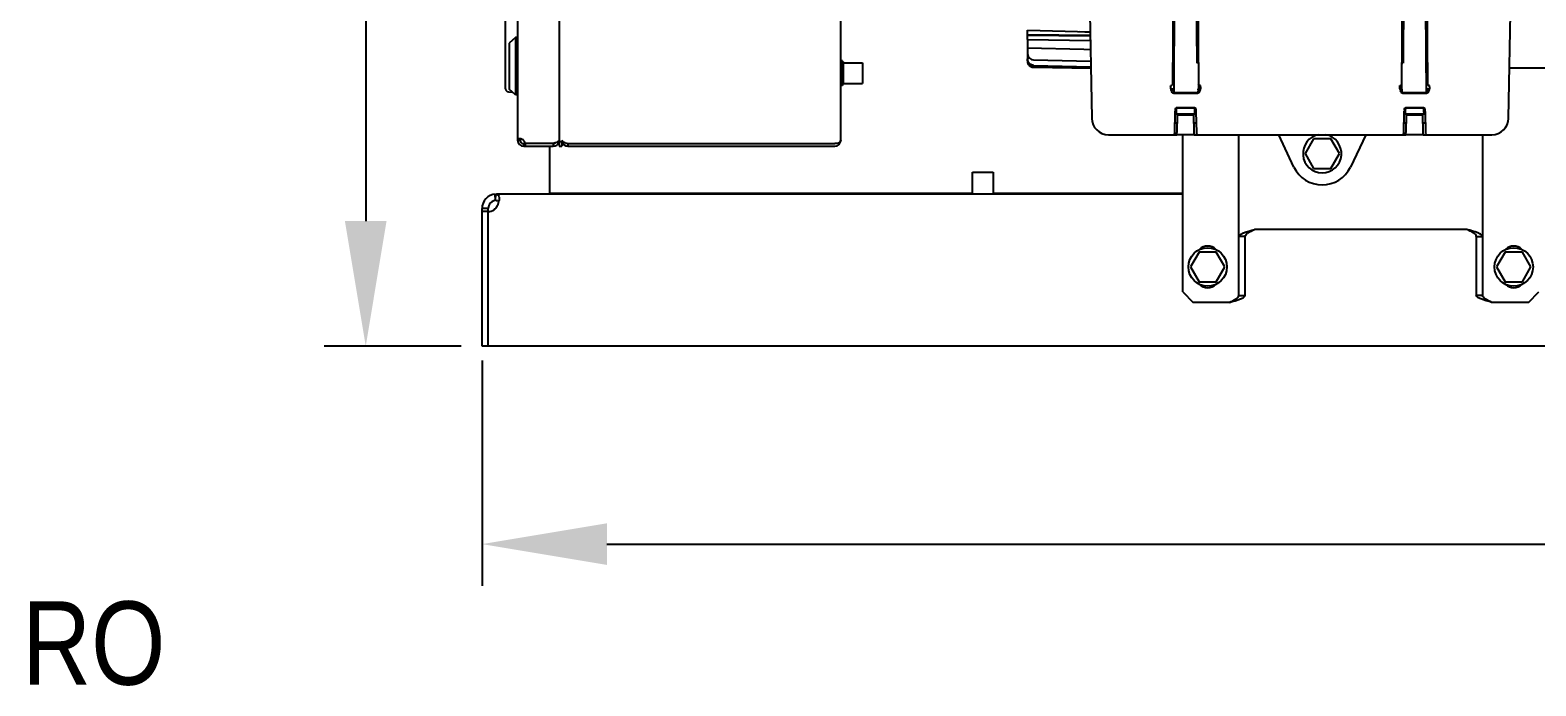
# Model space of a CAD drawing. Header units: millimetres. Extents: x 17886 to 18265, y -8727 to -7321.
# Drawn here: x 17997.14 to 18004.37, y -7652.71 to -7649.57 of the extents above; entities that cross this region are included whole.
import ezdxf

# ---------------------------------------------------------------- set-up
doc = ezdxf.new("R2010")
doc.units = ezdxf.units.MM
for name, color, linetype in [('00 uvodnice', 82, 'Continuous'), ('2275829_DKREDXF_CONTINUOUS_LINE', 7, 'Continuous'), ('2630764_DKREDXF_CONTINUOUS_LINE', 7, 'Continuous'), ('2661570_DKREDXF_CONTINUOUS_LINE', 7, 'Continuous'), ('2702101_DXF_CONTINUOUS_LINE', 7, 'Continuous'), ('3405962_DXF_CONTINUOUS_LINE', 7, 'Continuous'), ('3490706_DXF_CONTINUOUS_LINE', 7, 'Continuous'), ('3490708_DXF_CONTINUOUS_LINE', 7, 'Continuous'), ('3490709_DXF_CONTINUOUS_LINE', 7, 'Continuous'), ('3551370_DKREDXF_CONTINUOUS_LINE', 7, 'Continuous'), ('3570567_DXF_CONTINUOUS_LINE', 7, 'Continuous'), ('3570568_DXF_CONTINUOUS_LINE', 7, 'Continuous'), ('3570570_DXF_CONTINUOUS_LINE', 7, 'Continuous'), ('3650520_DXF_CONTINUOUS_LINE', 7, 'Continuous'), ('3E4304_DXF_CONTINUOUS_LINE', 7, 'Continuous'), ('4L6454_DXF_CONTINUOUS_LINE', 7, 'Continuous'), ('5P0798_BM01_DXF_CONTINUOUS_LINE', 7, 'Continuous'), ('8T4896_DXF_CONTINUOUS_LINE', 7, 'Continuous')]:
    doc.layers.add(name, color=color, linetype=linetype)
doc.styles.add('ARIAL NARROW', font='ARIALN.TTF')
doc.styles.add('KOTE ZA MONNTAZU', font='simplex.shx', dxfattribs={"width": 0.7, "oblique": 8, "height": 1.4})
doc.dimstyles.new('KOTE ZA MONTAZU u cm', dxfattribs={"dimscale": 0, "dimtxt": 1.4, "dimasz": 1.25, "dimexe": 0.2, "dimexo": 0.1, "dimgap": 0.3, "dimtad": 1, "dimlfac": 10, "dimzin": 12, "dimdsep": 46, "dimtxsty": 'KOTE ZA MONNTAZU', "dimcen": 1.25, "dimclrt": 1, "dimadec": 0, "dimazin": 0, "dimtfac": 1, "dimtmove": 0, "dimatfit": 3, "dimfxl": 1, "dimtolj": 2, "dimtzin": 0, "dimarcsym": 0})

# ---------------------------------------------------------------- blocks, each defined once
blk = doc.blocks.new('*D216')
at = {"color": 0, "lineweight": -2, "transparency": 16777216}
for p, q in [((17999.3117, -7651.1527), (17999.3117, -7652.2336)), ((18013.3117, -7651.1527), (18013.3117, -7652.2336)), ((17999.9117, -7652.0336), (18012.7117, -7652.0336))]:
    blk.add_line(p, q, dxfattribs=at)
at = {"color": 0, "transparency": 16777216}
for points in [[(17999.9117, -7651.9336), (17999.9117, -7652.1336), (17999.3117, -7652.0336)], [(18012.7117, -7651.9336), (18012.7117, -7652.1336), (18013.3117, -7652.0336)]]:
    blk.add_solid(points, dxfattribs=at)
at = {"layer": 'Defpoints', "color": 0, "transparency": 16777216}
for p in [(17999.3117, -7651.0527), (18013.3117, -7651.0527), (18013.3117, -7652.0336)]:
    blk.add_point(p, dxfattribs=at)
at = {"color": 1, "transparency": 16777216, "insert": (18006.3117, -7651.5536), "char_height": 1.4, "width": 6.923188, "attachment_point": 5, "style": 'KOTE ZA MONNTAZU'}
blk.add_mtext('\\A2;{\\H0.4x;140cm}', dxfattribs=at)
blk = doc.blocks.new('*D217')
at = {"color": 0, "lineweight": -2, "transparency": 16777216}
for p, q in [((17999.2117, -7645.5627), (17998.5533, -7645.5627)), ((17998.7533, -7646.1627), (17998.7533, -7650.4827)), ((17999.2117, -7651.0827), (17998.5533, -7651.0827))]:
    blk.add_line(p, q, dxfattribs=at)
at = {"color": 0, "transparency": 16777216}
for points in [[(17998.6533, -7646.1627), (17998.8533, -7646.1627), (17998.7533, -7645.5627)], [(17998.6533, -7650.4827), (17998.8533, -7650.4827), (17998.7533, -7651.0827)]]:
    blk.add_solid(points, dxfattribs=at)
at = {"layer": 'Defpoints', "color": 0, "transparency": 16777216}
for p in [(17999.3117, -7645.5627), (17998.7533, -7651.0827), (17999.3117, -7651.0827)]:
    blk.add_point(p, dxfattribs=at)
at = {"color": 1, "transparency": 16777216, "insert": (17998.2733, -7648.3227), "char_height": 1.4, "width": 6.923188, "attachment_point": 5, "rotation": 90, "style": 'KOTE ZA MONNTAZU'}
blk.add_mtext('\\A2;{\\H0.4x;55.2cm}', dxfattribs=at)

msp = doc.modelspace()

# ---------------------------------------------------------------- linework, layer by layer
at = {"layer": '2275829_DKREDXF_CONTINUOUS_LINE', "color": 7, "linetype": 'Continuous'}
for p, q in [((17999.42448, -7649.84738), (17999.42448, -7646.79797)), ((17999.4387, -7649.86236), (17999.45849, -7649.8634)), ((17999.4387, -7649.86236), (17999.45849, -7649.8634))]:
    msp.add_line(p, q, dxfattribs=at)
msp.add_arc((17999.43948, -7649.84738), 0.015, 180, 267, dxfattribs=at)
at = {"layer": '2630764_DKREDXF_CONTINUOUS_LINE', "color": 7, "linetype": 'Continuous'}
for p, q in [((18003.21107, -7650.22278), (18003.13797, -7650.06813)), ((18003.55562, -7650.06768), (18003.48229, -7650.22278))]:
    msp.add_line(p, q, dxfattribs=at)
msp.add_arc((18003.34668, -7650.15868), 0.15, 205.301759, 334.698241, dxfattribs=at)
at = {"layer": '2661570_DKREDXF_CONTINUOUS_LINE', "color": 7, "linetype": 'Continuous'}
for p, q in [((17999.47288, -7649.60038), (17999.44288, -7649.62868)), ((17999.44288, -7649.62868), (17999.44288, -7649.84868)), ((17999.48288, -7649.60038), (17999.47288, -7649.60038)), ((17999.47288, -7649.60038), (17999.47288, -7649.87698)), ((17999.47288, -7649.87698), (17999.44288, -7649.84868)), ((17999.48288, -7649.87698), (17999.47288, -7649.87698))]:
    msp.add_line(p, q, dxfattribs=at)
at = {"layer": '2702101_DXF_CONTINUOUS_LINE', "color": 7, "linetype": 'Continuous'}
for p, q in [((18001.60668, -7650.34768), (18001.60668, -7650.35268)), ((18002.57668, -7650.35268), (18002.57668, -7650.34768))]:
    msp.add_line(p, q, dxfattribs=at)
at = {"layer": '3405962_DXF_CONTINUOUS_LINE', "color": 7, "linetype": 'Continuous'}
for p, q in [((18001.04368, -7649.71368), (18001.03468, -7649.71368)), ((18001.04368, -7649.71813), (18001.04368, -7649.71368)), ((18001.04368, -7649.83168), (18001.03468, -7649.83168)), ((18001.04368, -7649.82723), (18001.04368, -7649.83168))]:
    msp.add_line(p, q, dxfattribs=at)
at = {"layer": '3490706_DXF_CONTINUOUS_LINE', "color": 3, "linetype": 'Continuous'}
for p, q in [((18001.03468, -7650.09368), (18001.03468, -7646.55168)), ((17999.72368, -7650.11068), (18001.00568, -7650.11068)), ((17999.72368, -7650.12268), (18001.00568, -7650.12268))]:
    msp.add_line(p, q, dxfattribs=at)
at = {"layer": '3490706_DXF_CONTINUOUS_LINE', "color": 7, "linetype": 'Continuous'}
msp.add_line((17999.72368, -7650.11068), (17999.72368, -7650.12268), dxfattribs=at)
at = {"layer": '3490706_DXF_CONTINUOUS_LINE', "color": 3, "linetype": 'Continuous'}
for centre, radius, start, end in [((17999.72368, -7650.09368), 0.029, 192.172331, 270), ((17999.77433, -7649.95342), 0.16499, 246.745683, 248.248346), ((18001.00568, -7650.09368), 0.029, 270, 0)]:
    msp.add_arc(centre, radius, start, end, dxfattribs=at)
for points in [[(17999.69468, -7650.09368), (17999.69468, -7650.09597), (17999.69673, -7650.09797), (17999.69857, -7650.09934)], [(17999.70184, -7650.10144), (17999.70421, -7650.10279), (17999.70669, -7650.10393), (17999.70918, -7650.10501)], [(17999.71318, -7650.10667), (17999.71666, -7650.10806), (17999.72017, -7650.10937), (17999.72368, -7650.11068)], [(18001.01605, -7650.10956), (18001.01266, -7650.11031), (18001.00916, -7650.11068), (18001.00568, -7650.11068)], [(18001.03468, -7650.09368), (18001.03468, -7650.09699), (18001.03274, -7650.10034), (18001.03033, -7650.10262)]]:
    msp.add_open_spline(points, degree=3, dxfattribs=at)
for points, knots in [([(17999.69857, -7650.09934), (17999.69906, -7650.09971), (17999.70014, -7650.10044), (17999.70125, -7650.10111), (17999.70184, -7650.10144)], [0, 0, 0, 0, 0.475882, 1, 1, 1, 1]), ([(18001.03033, -7650.10262), (18001.02949, -7650.10341), (18001.0253, -7650.10673), (18001.02013, -7650.10865), (18001.01605, -7650.10956)], [0, 0, 0, 0, 0.2156904, 1, 1, 1, 1])]:
    msp.add_open_spline(points, degree=3, knots=knots, dxfattribs=at)
at = {"layer": '3490708_DXF_CONTINUOUS_LINE', "color": 3, "linetype": 'Continuous'}
msp.add_line((17999.68268, -7650.09968), (17999.68268, -7650.12268), dxfattribs=at)
at = {"layer": '3490708_DXF_CONTINUOUS_LINE', "color": 7, "linetype": 'Continuous'}
for p in [(17999.68268, -7650.12268), (17999.69468, -7650.09968)]:
    msp.add_line(p, (17999.69468, -7650.12268), dxfattribs=at)
at = {"layer": '3490709_DXF_CONTINUOUS_LINE', "color": 7, "linetype": 'Continuous'}
for p, q in [((17999.48288, -7646.55009), (17999.48288, -7650.09526)), ((17999.49488, -7650.09368), (17999.48288, -7650.09368)), ((17999.49488, -7650.09526), (17999.48288, -7650.09526)), ((17999.49493, -7650.09488), (17999.48296, -7650.09573)), ((17999.51188, -7650.11068), (17999.51188, -7650.12268)), ((17999.51188, -7650.12268), (17999.65388, -7650.12268)), ((17999.65388, -7650.11068), (17999.5185, -7650.11068)), ((17999.5185, -7650.11068), (17999.5185, -7650.12268)), ((17999.65388, -7650.11068), (17999.65388, -7650.12268))]:
    msp.add_line(p, q, dxfattribs=at)
at = {"layer": '3490709_DXF_CONTINUOUS_LINE', "color": 3, "linetype": 'Continuous'}
for p, q in [((17999.49488, -7650.09526), (17999.49488, -7650.09368)), ((17999.51188, -7650.11068), (17999.5185, -7650.11068))]:
    msp.add_line(p, q, dxfattribs=at)
at = {"layer": '3490709_DXF_CONTINUOUS_LINE', "color": 7, "linetype": 'Continuous'}
for centre, radius, start, end in [((17999.51188, -7650.09368), 0.029, 180, 270), ((17999.48943, -7650.12449), 0.03724, 65.19391, 76.887237), ((17999.49451, -7650.11142), 0.024, 1.778842, 43.609085), ((17999.65388, -7650.09368), 0.029, 270, 341.985242), ((17999.57824, -7649.89151), 0.23176, 291.413664, 291.937163)]:
    msp.add_arc(centre, radius, start, end, dxfattribs=at)
at = {"layer": '3490709_DXF_CONTINUOUS_LINE', "color": 3, "linetype": 'Continuous'}
for centre, start, end in [((17999.51188, -7650.09368), 180, 270), ((17999.65388, -7650.09368), 270, 310.180188)]:
    msp.add_arc(centre, 0.017, start, end, dxfattribs=at)
at = {"layer": '3490709_DXF_CONTINUOUS_LINE', "color": 7, "linetype": 'Continuous'}
for points, knots in [([(17999.49155, -7650.08742), (17999.49057, -7650.08742), (17999.48753, -7650.08753), (17999.48425, -7650.08943), (17999.48347, -7650.09141)], [0, 0, 0, 0, 0.3139068, 1, 1, 1, 1]), ([(17999.49474, -7650.08764), (17999.4942, -7650.08757), (17999.49313, -7650.08746), (17999.49206, -7650.08742), (17999.49155, -7650.08742)], [0, 0, 0, 0, 0.5164933, 1, 1, 1, 1]), ([(17999.49788, -7650.08821), (17999.49735, -7650.08809), (17999.49631, -7650.08787), (17999.49526, -7650.08771), (17999.49474, -7650.08764)], [0, 0, 0, 0, 0.5105734, 1, 1, 1, 1]), ([(17999.48298, -7650.09353), (17999.48294, -7650.0938), (17999.4829, -7650.09438), (17999.48288, -7650.09496), (17999.48288, -7650.09526)], [0, 0, 0, 0, 0.4848467, 1, 1, 1, 1]), ([(17999.48347, -7650.09141), (17999.48335, -7650.09173), (17999.48314, -7650.09243), (17999.48302, -7650.09315), (17999.48298, -7650.09353)], [0, 0, 0, 0, 0.4804114, 1, 1, 1, 1]), ([(17999.67735, -7650.10047), (17999.67651, -7650.10101), (17999.67248, -7650.10331), (17999.6682, -7650.10513), (17999.66482, -7650.10649)], [0, 0, 0, 0, 0.2150628, 1, 1, 1, 1]), ([(17999.68288, -7650.09368), (17999.68288, -7650.09425), (17999.68215, -7650.09726), (17999.6794, -7650.09917), (17999.67735, -7650.10047)], [0, 0, 0, 0, 0.1929391, 1, 1, 1, 1])]:
    msp.add_open_spline(points, degree=3, knots=knots, dxfattribs=at)
at = {"layer": '3490709_DXF_CONTINUOUS_LINE', "color": 3, "linetype": 'Continuous'}
for points, knots in [([(17999.49493, -7650.09357), (17999.49492, -7650.09384), (17999.49489, -7650.09441), (17999.49488, -7650.09497), (17999.49488, -7650.09526)], [0, 0, 0, 0, 0.4914423, 1, 1, 1, 1]), ([(17999.49538, -7650.09085), (17999.49525, -7650.09127), (17999.49506, -7650.09217), (17999.49496, -7650.09309), (17999.49493, -7650.09357)], [0, 0, 0, 0, 0.4792353, 1, 1, 1, 1])]:
    msp.add_open_spline(points, degree=3, knots=knots, dxfattribs=at)
at = {"layer": '3490709_DXF_CONTINUOUS_LINE', "color": 7, "linetype": 'Continuous'}
for points in [[(17999.51188, -7650.09487), (17999.50981, -7650.09319), (17999.50748, -7650.0918), (17999.50506, -7650.09068)], [(17999.66285, -7650.10727), (17999.65988, -7650.10844), (17999.65688, -7650.10956), (17999.65388, -7650.11068)]]:
    msp.add_open_spline(points, degree=3, dxfattribs=at)
at = {"layer": '3551370_DKREDXF_CONTINUOUS_LINE', "color": 6, "linetype": 'Continuous'}
for p, q in [((18002.21138, -7648.3625), (18002.23977, -7649.98907)), ((18004.2416, -7649.98907), (18004.27016, -7648.35268)), ((18002.62897, -7649.82546), (18002.6406, -7648.49259)), ((18002.74077, -7648.49259), (18002.7524, -7649.82546)), ((18003.72897, -7649.82546), (18003.7406, -7648.49259)), ((18003.84077, -7648.49259), (18003.8524, -7649.82546)), ((18001.93068, -7649.56569), (18002.23251, -7649.57315)), ((18002.18068, -7649.57323), (18002.18068, -7649.57188)), ((18002.23258, -7649.57729), (18002.18068, -7649.57323)), ((18001.93068, -7649.58967), (18001.93068, -7649.58717)), ((18001.93068, -7649.58967), (18002.23285, -7649.5923)), ((18001.93068, -7649.61044), (18001.93068, -7649.70257)), ((18001.93068, -7649.6749), (18001.93079, -7649.67765)), ((18001.93068, -7649.71332), (18001.93068, -7649.71323)), ((18001.93069, -7649.70483), (18001.93354, -7649.71761)), ((18001.93079, -7649.67765), (18001.93401, -7649.69017)), ((18001.9314, -7649.71207), (18001.9324, -7649.71575)), ((18001.95085, -7649.70645), (18001.96011, -7649.70829)), ((18001.96011, -7649.70829), (18002.23498, -7649.71457)), ((18001.95024, -7649.73366), (18001.96014, -7649.73562)), ((18001.96014, -7649.73562), (18002.23544, -7649.74102)), ((18001.96016, -7649.74332), (18002.23557, -7649.74813)), ((18004.72068, -7649.74768), (18004.24581, -7649.74768)), ((18002.64611, -7649.93768), (18002.73525, -7649.93768)), ((18003.74611, -7649.93768), (18003.83525, -7649.93768)), ((18002.63911, -7650.05785), (18002.64087, -7649.95717)), ((18002.6456, -7649.96768), (18002.73577, -7649.96768)), ((18002.7405, -7649.95717), (18002.74226, -7650.05785)), ((18003.73911, -7650.05785), (18003.74087, -7649.95717)), ((18003.7456, -7649.96768), (18003.83577, -7649.96768)), ((18003.8405, -7649.95717), (18003.84226, -7650.05785)), ((18002.31976, -7650.06768), (18002.62911, -7650.06768)), ((18002.73226, -7650.06768), (18002.64911, -7650.06768)), ((18002.75226, -7650.06768), (18003.72911, -7650.06768)), ((18003.83226, -7650.06768), (18003.74911, -7650.06768)), ((18003.85226, -7650.06768), (18004.16161, -7650.06768))]:
    msp.add_line(p, q, dxfattribs=at)
at = {"layer": '3551370_DKREDXF_CONTINUOUS_LINE', "color": 7, "linetype": 'Continuous'}
for p, q in [((18002.6456, -7648.49255), (18002.63485, -7649.72465)), ((18002.74652, -7649.72465), (18002.73577, -7648.49255)), ((18003.7456, -7648.49255), (18003.73485, -7649.72465)), ((18003.84652, -7649.72465), (18003.83577, -7648.49255)), ((18001.93068, -7649.58717), (18001.93068, -7649.56506)), ((18001.93068, -7649.58717), (18002.2328, -7649.5898)), ((18001.93068, -7649.61044), (18001.93068, -7649.58967)), ((18001.93068, -7649.61044), (18002.23324, -7649.61503)), ((18001.93068, -7649.71323), (18001.93068, -7649.70257)), ((18001.93068, -7649.70423), (18001.93069, -7649.70484)), ((18002.63485, -7649.72465), (18002.634, -7649.82043)), ((18003.84737, -7649.82044), (18003.84652, -7649.72465)), ((18001.96016, -7649.73556), (18001.96016, -7649.73399)), ((18002.63375, -7649.84908), (18002.62062, -7649.84908)), ((18002.63369, -7649.85495), (18002.6221, -7649.85495)), ((18002.63369, -7649.85514), (18002.63359, -7649.86639)), ((18002.74778, -7649.86639), (18002.63359, -7649.86639)), ((18002.74778, -7649.86906), (18002.63359, -7649.86906)), ((18002.63374, -7649.84931), (18002.63369, -7649.85514)), ((18002.63395, -7649.82558), (18002.63374, -7649.84931)), ((18002.634, -7649.82043), (18002.63395, -7649.82558)), ((18002.75927, -7649.85495), (18002.7511, -7649.85495)), ((18002.76076, -7649.84908), (18002.75167, -7649.84908)), ((18003.7297, -7649.84908), (18003.72062, -7649.84908)), ((18003.73027, -7649.85495), (18003.7221, -7649.85495)), ((18003.84778, -7649.86639), (18003.73359, -7649.86639)), ((18003.84778, -7649.86906), (18003.73359, -7649.86906)), ((18003.84742, -7649.82558), (18003.84737, -7649.82044)), ((18003.84762, -7649.84931), (18003.84742, -7649.82558)), ((18003.86076, -7649.84908), (18003.84762, -7649.84908)), ((18003.84768, -7649.85514), (18003.84762, -7649.84931)), ((18003.85927, -7649.85495), (18003.84767, -7649.85495)), ((18003.84778, -7649.86639), (18003.84768, -7649.85514)), ((18002.64611, -7649.93844), (18002.64583, -7649.95459)), ((18002.64611, -7649.93679), (18002.73525, -7649.93679)), ((18002.64611, -7649.93679), (18002.64611, -7649.93844)), ((18002.64611, -7649.93844), (18002.73525, -7649.93844)), ((18002.73525, -7649.93679), (18002.73525, -7649.93844)), ((18002.73553, -7649.95426), (18002.73525, -7649.93844)), ((18003.74611, -7649.93844), (18003.74583, -7649.95459)), ((18003.74611, -7649.93679), (18003.83525, -7649.93679)), ((18003.74611, -7649.93679), (18003.74611, -7649.93844)), ((18003.74611, -7649.93844), (18003.83525, -7649.93844)), ((18003.83525, -7649.93679), (18003.83525, -7649.93844)), ((18003.83553, -7649.95426), (18003.83525, -7649.93844)), ((18002.6499, -7650.01268), (18002.64076, -7650.01268)), ((18002.64566, -7649.9644), (18002.6456, -7649.96768)), ((18002.64582, -7649.95492), (18002.64566, -7649.9644)), ((18002.64583, -7649.95459), (18002.64582, -7649.95492)), ((18002.6506, -7649.97259), (18002.64911, -7650.05785)), ((18002.6506, -7649.97259), (18002.73077, -7649.97259)), ((18002.73226, -7650.05785), (18002.73077, -7649.97259)), ((18002.74061, -7650.01268), (18002.73147, -7650.01268)), ((18002.73554, -7649.95459), (18002.73553, -7649.95426)), ((18002.73577, -7649.96768), (18002.73554, -7649.95459)), ((18003.7499, -7650.01268), (18003.74076, -7650.01268)), ((18003.74566, -7649.9644), (18003.7456, -7649.96768)), ((18003.74582, -7649.95492), (18003.74566, -7649.9644)), ((18003.74583, -7649.95459), (18003.74582, -7649.95492)), ((18003.7506, -7649.97259), (18003.74911, -7650.05785)), ((18003.7506, -7649.97259), (18003.83077, -7649.97259)), ((18003.83226, -7650.05785), (18003.83077, -7649.97259)), ((18003.84061, -7650.01268), (18003.83147, -7650.01268)), ((18003.83554, -7649.95459), (18003.83553, -7649.95426)), ((18003.83577, -7649.96768), (18003.83554, -7649.95459)), ((18002.62911, -7650.06768), (18002.64911, -7650.06768)), ((18002.64911, -7650.06768), (18002.64911, -7650.05785)), ((18002.73226, -7650.06768), (18002.73226, -7650.05785)), ((18002.73226, -7650.06768), (18002.75226, -7650.06768)), ((18003.72911, -7650.06768), (18003.74911, -7650.06768)), ((18003.74911, -7650.06768), (18003.74911, -7650.05785)), ((18003.83226, -7650.06768), (18003.83226, -7650.05785)), ((18003.83226, -7650.06768), (18003.85226, -7650.06768))]:
    msp.add_line(p, q, dxfattribs=at)
at = {"layer": '3551370_DKREDXF_CONTINUOUS_LINE', "color": 6, "linetype": 'Continuous'}
for points in [[(18001.93068, -7649.64987), (18002.20146, -7649.65747), (18002.234, -7649.65837)], [(18001.93354, -7649.71761), (18001.94041, -7649.72738), (18001.95024, -7649.73366)], [(18001.93401, -7649.69017), (18001.94104, -7649.70015), (18001.95085, -7649.70645)], [(18002.64087, -7649.95717), (18002.6409, -7649.95611), (18002.64105, -7649.95411)], [(18002.74031, -7649.9541), (18002.74047, -7649.95625), (18002.7405, -7649.95717)], [(18003.74087, -7649.95717), (18003.7409, -7649.95611), (18003.74105, -7649.95411)], [(18003.84031, -7649.9541), (18003.84047, -7649.95625), (18003.8405, -7649.95717)]]:
    msp.add_lwpolyline(points, dxfattribs=at)
at = {"layer": '3551370_DKREDXF_CONTINUOUS_LINE', "color": 7, "linetype": 'Continuous'}
for centre, radius, start, end in [((18001.96366, -7649.70257), 0.03298, 180.003101, 182.833791), ((18001.96088, -7649.7133), 0.0302, 180.053681, 198.403702), ((18001.96349, -7649.70423), 0.0328, 181.064857, 191.228065), ((18001.96382, -7649.70256), 0.03314, 182.835904, 190.73936), ((18001.96359, -7649.7026), 0.0329, 190.744246, 193.311213), ((18001.9631, -7649.70429), 0.03241, 191.242515, 201.520322), ((18001.9632, -7649.7027), 0.0325, 193.303421, 199.051472), ((18001.96065, -7649.71334), 0.02996, 198.465843, 202.756094), ((18001.96075, -7649.71328), 0.03008, 202.785928, 217.425913), ((18001.96151, -7649.70526), 0.03053, 220.026727, 236.262705), ((18001.96068, -7649.71331), 0.03, 217.456601, 221.761059), ((18001.96068, -7649.7133), 0.03001, 221.788546, 235.048491), ((18001.96076, -7649.71316), 0.03017, 235.066916, 237.951664), ((18001.96072, -7649.71321), 0.03011, 237.970552, 251.86587), ((18001.9607, -7649.70694), 0.02863, 267.020752, 268.913664), ((18002.3624, -7649.81756), 0.39054, 354.981961, 355.370583), ((18002.66765, -7649.83191), 0.09475, 356.081479, 0.507553), ((18003.78372, -7649.83628), 0.0644, 191.466629, 194.733277), ((18003.77542, -7649.83846), 0.05582, 194.743726, 197.191156), ((18004.05618, -7649.82345), 0.32748, 184.488688, 184.873873), ((18003.76765, -7649.83191), 0.09475, 356.081479, 0.507553), ((18002.64077, -7650.02245), 0.00977, 90.050293, 95.166648), ((18002.69719, -7649.95818), 0.05633, 176.511631, 178.97301), ((18002.70122, -7649.95844), 0.06037, 171.804867, 176.499123), ((18002.68204, -7649.95831), 0.05847, 3.494077, 4.458831), ((18002.68464, -7649.95816), 0.05587, 1.014538, 3.50572), ((18002.7406, -7650.02246), 0.00978, 84.838859, 89.959678), ((18003.74077, -7650.0226), 0.00992, 90.035775, 95.086593), ((18003.79719, -7649.95818), 0.05633, 176.511631, 178.97301), ((18003.80122, -7649.95844), 0.06037, 171.804867, 176.499123), ((18003.78204, -7649.95831), 0.05847, 3.494077, 4.458831), ((18003.78464, -7649.95816), 0.05587, 1.014538, 3.50572), ((18003.8406, -7650.02246), 0.00979, 84.837844, 89.969365), ((18002.62911, -7650.05768), 0.01, 269.998432, 358.999973), ((18002.75226, -7650.05768), 0.01, 181.000027, 270.001568), ((18003.72911, -7650.05768), 0.01, 269.998432, 358.999973), ((18003.85226, -7650.05768), 0.01, 181.000027, 270.001568)]:
    msp.add_arc(centre, radius, start, end, dxfattribs=at)
at = {"layer": '3551370_DKREDXF_CONTINUOUS_LINE', "color": 6, "linetype": 'Continuous'}
for centre, radius, start, end in [((18001.9611, -7649.7132), 0.03042, 180.059475, 198.250568), ((18001.95906, -7649.70711), 0.02837, 192.162269, 198.666272), ((18001.9608, -7649.71326), 0.03011, 198.315373, 207.271148), ((18001.96068, -7649.71333), 0.03, 198.34479, 269), ((18001.96075, -7649.71329), 0.03006, 207.275166, 215.642746), ((18001.96061, -7649.71338), 0.02988, 215.653208, 217.436243), ((18001.96074, -7649.71328), 0.03005, 217.437811, 221.020759), ((18001.96083, -7649.71321), 0.03017, 221.019659, 228.432275), ((18001.96067, -7649.71338), 0.02993, 228.4291, 234.24035), ((18001.96068, -7649.71335), 0.02996, 234.256134, 242.283262), ((18001.9607, -7649.71333), 0.02999, 242.274703, 248.892321), ((18001.96061, -7649.71356), 0.02974, 248.895643, 251.853923), ((18001.96072, -7649.71316), 0.03016, 251.883451, 264.417834), ((18001.96068, -7649.71354), 0.02978, 264.426255, 266.511682), ((18001.96066, -7649.71389), 0.02942, 266.510364, 269.025606), ((18002.31976, -7649.98768), 0.08, 181, 270), ((18004.16161, -7649.98768), 0.08, 270, 359)]:
    msp.add_arc(centre, radius, start, end, dxfattribs=at)
at = {"layer": '3551370_DKREDXF_CONTINUOUS_LINE', "color": 7, "linetype": 'Continuous'}
for points, knots in [([(18001.93068, -7649.71332), (18001.93068, -7649.71303), (18001.93082, -7649.71241), (18001.93116, -7649.71188), (18001.93137, -7649.71162)], [0, 0, 0, 0, 0.4725148, 1, 1, 1, 1]), ([(18001.93068, -7649.71323), (18001.93068, -7649.7138), (18001.93126, -7649.71508), (18001.93234, -7649.71586), (18001.93298, -7649.71622)], [0, 0, 0, 0, 0.4343321, 1, 1, 1, 1]), ([(18002.75152, -7649.7247), (18002.75152, -7649.72437), (18002.74937, -7649.72507), (18002.74853, -7649.72465), (18002.74754, -7649.72467)], [0, 0, 0, 0, 0.2502989, 1, 1, 1, 1]), ([(18003.72985, -7649.7247), (18003.72985, -7649.72437), (18003.732, -7649.72507), (18003.73284, -7649.72465), (18003.73383, -7649.72467)], [0, 0, 0, 0, 0.2502999, 1, 1, 1, 1]), ([(18002.61897, -7649.83107), (18002.62024, -7649.83107), (18002.62399, -7649.83081), (18002.62894, -7649.82815), (18002.62897, -7649.82546)], [0, 0, 0, 0, 0.3215701, 1, 1, 1, 1]), ([(18002.75928, -7649.85495), (18002.75884, -7649.85639), (18002.75688, -7649.86194), (18002.75245, -7649.86913), (18002.74778, -7649.86906)], [0, 0, 0, 0, 0.2426818, 1, 1, 1, 1]), ([(18002.75113, -7649.85495), (18002.75091, -7649.85691), (18002.75, -7649.86004), (18002.74981, -7649.86647), (18002.74778, -7649.86639)], [0, 0, 0, 0, 0.4917732, 1, 1, 1, 1]), ([(18002.75145, -7649.85172), (18002.7514, -7649.85226), (18002.75131, -7649.85334), (18002.7512, -7649.85442), (18002.75113, -7649.85495)], [0, 0, 0, 0, 0.5016814, 1, 1, 1, 1]), ([(18002.7624, -7649.83107), (18002.76112, -7649.83107), (18002.75738, -7649.83081), (18002.75243, -7649.82815), (18002.7524, -7649.82546)], [0, 0, 0, 0, 0.3215698, 1, 1, 1, 1]), ([(18003.71897, -7649.83107), (18003.72024, -7649.83107), (18003.72399, -7649.83081), (18003.72894, -7649.82815), (18003.72897, -7649.82546)], [0, 0, 0, 0, 0.3215701, 1, 1, 1, 1]), ([(18003.73025, -7649.85495), (18003.73017, -7649.85435), (18003.73004, -7649.85312), (18003.72993, -7649.8519), (18003.72988, -7649.85128)], [0, 0, 0, 0, 0.4969689, 1, 1, 1, 1]), ([(18003.85928, -7649.85495), (18003.85884, -7649.85639), (18003.85688, -7649.86194), (18003.85245, -7649.86913), (18003.84778, -7649.86906)], [0, 0, 0, 0, 0.2426818, 1, 1, 1, 1]), ([(18003.8624, -7649.83107), (18003.86112, -7649.83107), (18003.85738, -7649.83081), (18003.85243, -7649.82815), (18003.8524, -7649.82546)], [0, 0, 0, 0, 0.3215698, 1, 1, 1, 1]), ([(18002.64147, -7649.94983), (18002.64174, -7649.94792), (18002.64255, -7649.94443), (18002.64388, -7649.93846), (18002.64611, -7649.93844)], [0, 0, 0, 0, 0.4634119, 1, 1, 1, 1]), ([(18002.73525, -7649.93844), (18002.73592, -7649.93844), (18002.7381, -7649.93971), (18002.73808, -7649.94218), (18002.73859, -7649.94361)], [0, 0, 0, 0, 0.3046399, 1, 1, 1, 1]), ([(18003.74147, -7649.94983), (18003.74174, -7649.94792), (18003.74255, -7649.94443), (18003.74388, -7649.93846), (18003.74611, -7649.93844)], [0, 0, 0, 0, 0.4634119, 1, 1, 1, 1]), ([(18003.83525, -7649.93844), (18003.83592, -7649.93844), (18003.8381, -7649.93971), (18003.83808, -7649.94218), (18003.83859, -7649.94361)], [0, 0, 0, 0, 0.3046399, 1, 1, 1, 1]), ([(18002.64963, -7650.01023), (18002.64963, -7650.00999), (18002.64972, -7650.00946), (18002.64996, -7650.00899), (18002.65011, -7650.00874)], [0, 0, 0, 0, 0.448002, 1, 1, 1, 1]), ([(18002.73174, -7650.01023), (18002.73174, -7650.00999), (18002.73165, -7650.00946), (18002.73141, -7650.00899), (18002.73126, -7650.00874)], [0, 0, 0, 0, 0.4479937, 1, 1, 1, 1])]:
    msp.add_open_spline(points, degree=3, knots=knots, dxfattribs=at)
for points in [[(18001.93675, -7649.72154), (18001.93494, -7649.71904), (18001.93349, -7649.71623), (18001.93248, -7649.71331)], [(18001.93295, -7649.71618), (18001.93419, -7649.71933), (18001.93595, -7649.72231), (18001.93813, -7649.72489)], [(18001.94341, -7649.72829), (18001.94087, -7649.72641), (18001.9386, -7649.72411), (18001.93675, -7649.72154)], [(18001.96016, -7649.73399), (18001.95426, -7649.73389), (18001.94816, -7649.73178), (18001.94341, -7649.72829)], [(18001.94455, -7649.73065), (18001.94884, -7649.7335), (18001.95407, -7649.73526), (18001.95922, -7649.73553)], [(18002.6206, -7649.84909), (18002.6194, -7649.84318), (18002.61891, -7649.8371), (18002.61897, -7649.83107)], [(18002.62209, -7649.85495), (18002.62149, -7649.85303), (18002.62101, -7649.85106), (18002.6206, -7649.84909)], [(18002.62684, -7649.86492), (18002.62464, -7649.86197), (18002.62318, -7649.85847), (18002.62209, -7649.85495)], [(18002.63359, -7649.86906), (18002.63095, -7649.86912), (18002.62842, -7649.86703), (18002.62684, -7649.86492)], [(18002.7524, -7649.82546), (18002.75247, -7649.83334), (18002.7523, -7649.84123), (18002.75167, -7649.84908)], [(18002.76077, -7649.84908), (18002.76036, -7649.85106), (18002.75987, -7649.85303), (18002.75928, -7649.85495)], [(18002.76218, -7649.83838), (18002.76194, -7649.84197), (18002.76148, -7649.84556), (18002.76077, -7649.84908)], [(18003.7206, -7649.84909), (18003.7194, -7649.84318), (18003.71891, -7649.8371), (18003.71897, -7649.83107)], [(18003.72684, -7649.86492), (18003.72464, -7649.86197), (18003.72318, -7649.85847), (18003.72209, -7649.85495)], [(18003.73359, -7649.86906), (18003.73095, -7649.86912), (18003.72842, -7649.86703), (18003.72684, -7649.86492)], [(18003.7297, -7649.84908), (18003.72909, -7649.84123), (18003.7289, -7649.83334), (18003.72897, -7649.82546)], [(18003.73137, -7649.86185), (18003.73107, -7649.85954), (18003.73053, -7649.85727), (18003.73025, -7649.85495)], [(18003.73359, -7649.86639), (18003.73194, -7649.86605), (18003.73159, -7649.86352), (18003.73137, -7649.86185)], [(18003.86077, -7649.84908), (18003.86036, -7649.85106), (18003.85987, -7649.85303), (18003.85928, -7649.85495)], [(18003.86218, -7649.83838), (18003.86194, -7649.84197), (18003.86148, -7649.84556), (18003.86077, -7649.84908)], [(18002.73859, -7649.94361), (18002.73973, -7649.94685), (18002.74007, -7649.95034), (18002.74034, -7649.95376)], [(18003.83859, -7649.94361), (18003.83973, -7649.94685), (18003.84007, -7649.95034), (18003.84034, -7649.95376)]]:
    msp.add_open_spline(points, degree=3, dxfattribs=at)
at = {"layer": '3570567_DXF_CONTINUOUS_LINE', "color": 7, "linetype": 'Continuous'}
for p, q in [((17999.63668, -7650.34768), (17999.63668, -7650.12268)), ((18001.66668, -7650.24768), (18001.76668, -7650.24768)), ((18001.66668, -7650.34768), (18001.66668, -7650.24768)), ((18001.76668, -7650.24768), (18001.76668, -7650.34768)), ((17999.63668, -7650.34768), (17999.71668, -7650.34768)), ((17999.71668, -7650.34768), (18001.66668, -7650.34768)), ((18001.76668, -7650.34768), (18002.67668, -7650.34768))]:
    msp.add_line(p, q, dxfattribs=at)
at = {"layer": '3570568_DXF_CONTINUOUS_LINE', "color": 7, "linetype": 'Continuous'}
msp.add_line((18001.81168, -7650.35188), (18001.81168, -7650.34768), dxfattribs=at)
at = {"layer": '3570568_DXF_CONTINUOUS_LINE', "color": 3, "linetype": 'Continuous'}
msp.add_line((18001.84168, -7650.35188), (18001.84168, -7650.34768), dxfattribs=at)
at = {"layer": '3570570_DXF_CONTINUOUS_LINE', "color": 7, "linetype": 'Continuous'}
for p, q in [((17999.37687, -7650.38287), (17999.37742, -7650.35306)), ((18002.67668, -7650.35268), (17999.38168, -7650.35268)), ((17999.34168, -7650.42268), (17999.31168, -7650.42268)), ((17999.31168, -7651.08268), (17999.31168, -7650.42268)), ((17999.34168, -7650.43573), (17999.31168, -7650.43573)), ((17999.34168, -7651.08268), (17999.34168, -7650.43664)), ((18013.31168, -7651.08268), (17999.31168, -7651.08268))]:
    msp.add_line(p, q, dxfattribs=at)
at = {"layer": '3570570_DXF_CONTINUOUS_LINE', "color": 3, "linetype": 'Continuous'}
msp.add_line((17999.34168, -7650.43573), (17999.34168, -7650.42268), dxfattribs=at)
at = {"layer": '3570570_DXF_CONTINUOUS_LINE', "color": 7, "linetype": 'Continuous'}
for centre, radius, start, end in [((17999.38168, -7650.42268), 0.07, 94.204042, 180), ((17999.33974, -7650.38168), 0.055, 272.021398, 303.241903), ((17998.90583, -7650.43003), 0.47381, 5.706126, 6.107025), ((17999.31486, -7650.36982), 0.08032, 328.693656, 346.436577)]:
    msp.add_arc(centre, radius, start, end, dxfattribs=at)
at = {"layer": '3570570_DXF_CONTINUOUS_LINE', "color": 3, "linetype": 'Continuous'}
msp.add_arc((17999.38168, -7650.42268), 0.04, 93.175814, 180, dxfattribs=at)
at = {"layer": '3570570_DXF_CONTINUOUS_LINE', "color": 7, "linetype": 'Continuous'}
for points in [[(17999.37695, -7650.37962), (17999.37601, -7650.37078), (17999.37497, -7650.36194), (17999.374, -7650.3531)], [(17999.37741, -7650.35306), (17999.38076, -7650.35347), (17999.38422, -7650.35433), (17999.38705, -7650.35618)], [(17999.38705, -7650.35618), (17999.38965, -7650.35787), (17999.39169, -7650.36055), (17999.39286, -7650.36342)], [(17999.39286, -7650.36342), (17999.39429, -7650.36693), (17999.39474, -7650.37085), (17999.39474, -7650.37464)], [(17999.39474, -7650.37464), (17999.39474, -7650.37935), (17999.39404, -7650.38408), (17999.39294, -7650.38866)], [(17999.38348, -7650.41156), (17999.37982, -7650.41756), (17999.37528, -7650.42316), (17999.36989, -7650.42768)]]:
    msp.add_open_spline(points, degree=3, dxfattribs=at)
at = {"layer": '3570570_DXF_CONTINUOUS_LINE', "color": 3, "linetype": 'Continuous'}
msp.add_open_spline([(17999.37734, -7650.38291), (17999.38288, -7650.38331), (17999.38967, -7650.38448), (17999.39281, -7650.38905)], degree=3, dxfattribs=at)
at = {"layer": '3650520_DXF_CONTINUOUS_LINE', "color": 7, "linetype": 'Continuous'}
for p, q in [((18002.67668, -7650.82268), (18002.67668, -7650.06768)), ((18002.94668, -7650.83917), (18002.94668, -7650.06768)), ((18004.11668, -7650.06768), (18004.11668, -7650.83917)), ((18002.97668, -7650.55619), (18002.94668, -7650.55619)), ((18004.04168, -7650.52268), (18003.02168, -7650.52268)), ((18004.08668, -7650.55619), (18004.11668, -7650.55619)), ((18002.67668, -7650.82268), (18002.72668, -7650.87268)), ((18002.90168, -7650.87268), (18002.72668, -7650.87268)), ((18002.94668, -7650.83917), (18002.97668, -7650.83917)), ((18004.11668, -7650.83917), (18004.08668, -7650.83917)), ((18004.33668, -7650.87268), (18004.16168, -7650.87268)), ((18004.33668, -7650.87268), (18004.38668, -7650.82268))]:
    msp.add_line(p, q, dxfattribs=at)
at = {"layer": '3650520_DXF_CONTINUOUS_LINE', "color": 3, "linetype": 'Continuous'}
for p, q in [((18002.97668, -7650.83917), (18002.97668, -7650.55619)), ((18004.08668, -7650.55619), (18004.08668, -7650.83917))]:
    msp.add_line(p, q, dxfattribs=at)
at = {"layer": '3650520_DXF_CONTINUOUS_LINE', "color": 7, "linetype": 'Continuous'}
for centre, start, end in [((18002.79668, -7650.66018), 46.687435, 133.312565), ((18004.26668, -7650.66018), 46.687435, 133.312565), ((18002.79668, -7650.74518), 226.687435, 313.312565), ((18004.26668, -7650.74518), 226.687435, 313.312565)]:
    msp.add_arc(centre, 0.0575, start, end, dxfattribs=at)
for points, knots in [([(18002.94668, -7650.55619), (18002.94668, -7650.55281), (18002.95459, -7650.54504), (18002.97965, -7650.53472), (18003.00385, -7650.52775), (18003.02168, -7650.52268)], [0, 0, 0, 0, 0.1206331, 0.338256, 1, 1, 1, 1]), ([(18004.11668, -7650.55619), (18004.11668, -7650.55281), (18004.10878, -7650.54504), (18004.08372, -7650.53472), (18004.05952, -7650.52775), (18004.04168, -7650.52268)], [0, 0, 0, 0, 0.1206331, 0.338256, 1, 1, 1, 1]), ([(18002.90168, -7650.87268), (18002.91252, -7650.86754), (18002.92861, -7650.86061), (18002.94668, -7650.84627), (18002.94668, -7650.83917)], [0, 0, 0, 0, 0.6278154, 1, 1, 1, 1]), ([(18004.16168, -7650.87268), (18004.15085, -7650.86754), (18004.13476, -7650.86061), (18004.11668, -7650.84627), (18004.11668, -7650.83917)], [0, 0, 0, 0, 0.6278154, 1, 1, 1, 1])]:
    msp.add_open_spline(points, degree=3, knots=knots, dxfattribs=at)
at = {"layer": '3650520_DXF_CONTINUOUS_LINE', "color": 3, "linetype": 'Continuous'}
for points, knots in [([(18002.97668, -7650.55619), (18002.97668, -7650.54908), (18002.99476, -7650.53474), (18003.01085, -7650.52781), (18003.02168, -7650.52268)], [0, 0, 0, 0, 0.3721846, 1, 1, 1, 1]), ([(18004.08668, -7650.55619), (18004.08668, -7650.54908), (18004.06861, -7650.53474), (18004.05252, -7650.52781), (18004.04168, -7650.52268)], [0, 0, 0, 0, 0.3721846, 1, 1, 1, 1]), ([(18002.90168, -7650.87268), (18002.91952, -7650.8676), (18002.94372, -7650.86063), (18002.96878, -7650.85032), (18002.97668, -7650.84254), (18002.97668, -7650.83917)], [0, 0, 0, 0, 0.661744, 0.8793669, 1, 1, 1, 1]), ([(18004.16168, -7650.87268), (18004.14385, -7650.8676), (18004.11965, -7650.86063), (18004.09459, -7650.85032), (18004.08668, -7650.84254), (18004.08668, -7650.83917)], [0, 0, 0, 0, 0.661744, 0.8793669, 1, 1, 1, 1])]:
    msp.add_open_spline(points, degree=3, knots=knots, dxfattribs=at)
at = {"layer": '3E4304_DXF_CONTINUOUS_LINE', "color": 7, "linetype": 'Continuous'}
for p, q in [((18001.03468, -7649.72313), (18001.04268, -7649.72313)), ((18001.04268, -7649.71813), (18001.04768, -7649.71813)), ((18001.04268, -7649.82723), (18001.04268, -7649.71813)), ((18001.04768, -7649.82723), (18001.04768, -7649.71813)), ((18001.04768, -7649.72313), (18001.13918, -7649.72313)), ((18001.13918, -7649.72313), (18001.13918, -7649.82223)), ((18001.03468, -7649.82223), (18001.04268, -7649.82223)), ((18001.04268, -7649.82723), (18001.04768, -7649.82723)), ((18001.04768, -7649.82223), (18001.13918, -7649.82223))]:
    msp.add_line(p, q, dxfattribs=at)
at = {"layer": '4L6454_DXF_CONTINUOUS_LINE', "color": 7, "linetype": 'Continuous'}
for p, q in [((18003.30543, -7650.08723), (18003.26418, -7650.15868)), ((18003.38794, -7650.08723), (18003.30543, -7650.08723)), ((18003.42919, -7650.15868), (18003.38794, -7650.08723)), ((18003.26418, -7650.15868), (18003.30543, -7650.23013)), ((18003.38794, -7650.23013), (18003.42919, -7650.15868)), ((18003.30543, -7650.23013), (18003.38794, -7650.23013)), ((18002.75543, -7650.63123), (18002.71418, -7650.70268)), ((18002.83794, -7650.63123), (18002.75543, -7650.63123)), ((18002.87919, -7650.70268), (18002.83794, -7650.63123)), ((18004.22543, -7650.63123), (18004.18418, -7650.70268)), ((18004.30794, -7650.63123), (18004.22543, -7650.63123)), ((18004.34919, -7650.70268), (18004.30794, -7650.63123)), ((18002.71418, -7650.70268), (18002.75543, -7650.77413)), ((18002.83794, -7650.77413), (18002.87919, -7650.70268)), ((18004.18418, -7650.70268), (18004.22543, -7650.77413)), ((18004.30794, -7650.77413), (18004.34919, -7650.70268)), ((18002.75543, -7650.77413), (18002.83794, -7650.77413)), ((18004.22543, -7650.77413), (18004.30794, -7650.77413))]:
    msp.add_line(p, q, dxfattribs=at)
at = {"layer": '5P0798_BM01_DXF_CONTINUOUS_LINE', "color": 7, "linetype": 'Continuous'}
for p, q in [((17999.68288, -7646.54568), (17999.68288, -7650.09968)), ((17999.68288, -7650.09968), (17999.69919, -7650.09968))]:
    msp.add_line(p, q, dxfattribs=at)
at = {"layer": '8T4896_DXF_CONTINUOUS_LINE', "color": 7, "linetype": 'Continuous'}
for centre in [(18002.79668, -7650.70268), (18004.26668, -7650.70268)]:
    msp.add_circle(centre, 0.0925, dxfattribs=at)
msp.add_arc((18003.34668, -7650.15868), 0.0925, 99.807948, 80.192052, dxfattribs=at)

# ---------------------------------------------------------------- texts
at = {"layer": '00 uvodnice', "color": 0, "linetype": 'Continuous', "insert": (17997.44744, -7652.30869), "char_height": 0.4, "width": 2.089891, "attachment_point": 2, "style": 'ARIAL NARROW'}
msp.add_mtext('RO', dxfattribs=at)

# ---------------------------------------------------------------- dimensions: what is measured, and where the dimension line sits
at = {"color": 4}
dim = msp.add_linear_dim(base=(17998.75329, -7651.08268), p1=(17999.31168, -7645.56268), p2=(17999.31168, -7651.08268), angle=270, text='{\\H0.4x;<>}', dimstyle='KOTE ZA MONTAZU u cm', override={"dimscale": 1, "dimasz": 0.6, "dimexe": 0.2, "dimgap": 0.2, "dimdec": 2, "dimpost": 'cm'}, dxfattribs=at)
dim.commit()
dim.dimension.update_dxf_attribs({"geometry": '*D217', "text_midpoint": (17998.75329, -7648.32268), "dimtype": 160})
dim = msp.add_linear_dim(base=(18013.31168, -7652.03356), p1=(17999.31168, -7651.05268), p2=(18013.31168, -7651.05268), text='{\\H0.4x;<>}', dimstyle='KOTE ZA MONTAZU u cm', override={"dimscale": 1, "dimasz": 0.6, "dimexe": 0.2, "dimgap": 0.2, "dimpost": 'cm'}, dxfattribs=at)
dim.commit()
dim.dimension.update_dxf_attribs({"geometry": '*D216', "text_midpoint": (18006.31168, -7652.03356), "dimtype": 160})

doc.saveas('drawing.dxf')
